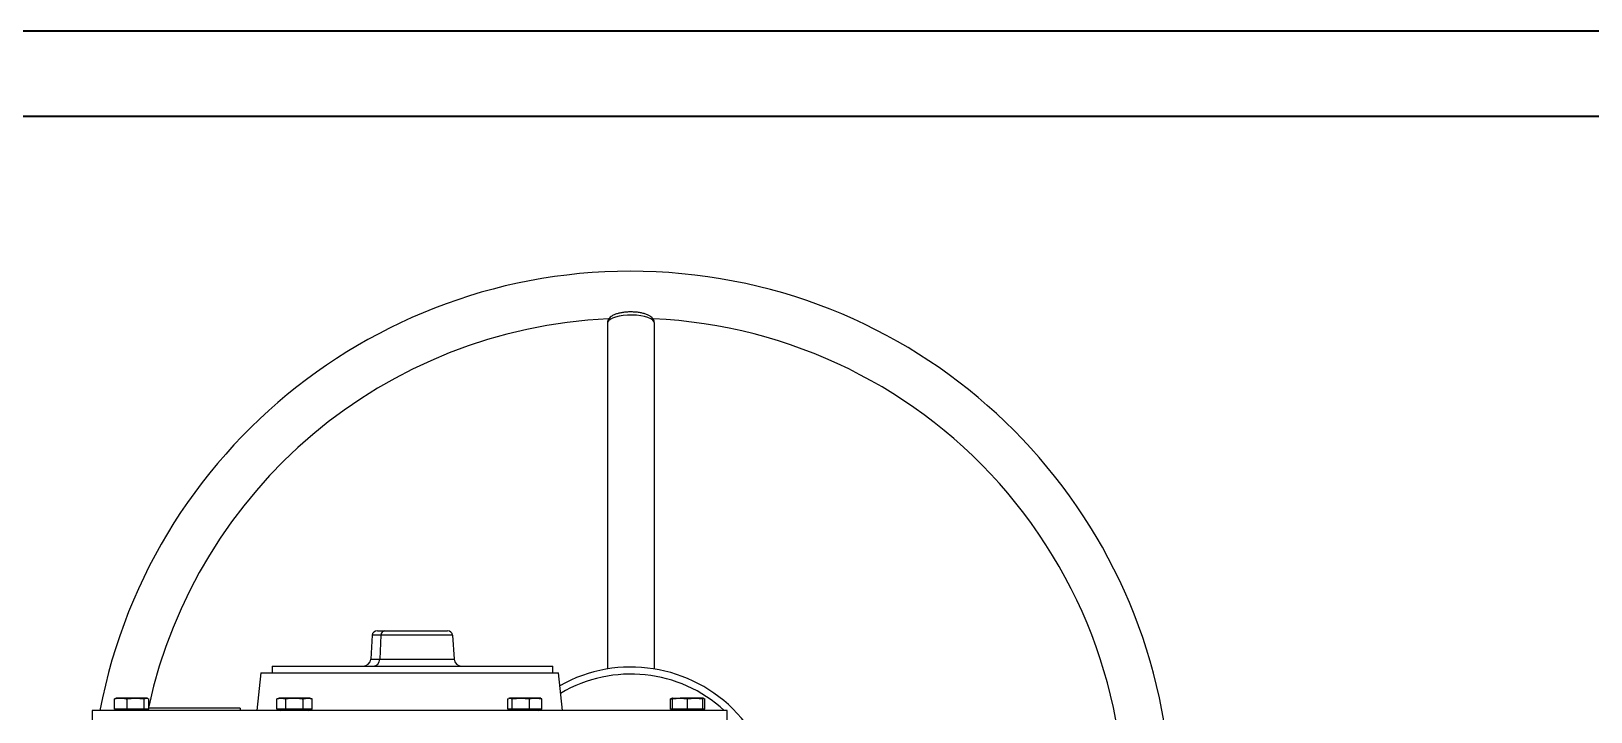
# Model space of a CAD drawing. Header units: millimetres. Extents: x 2055 to 5101, y 917 to 3070.
# Drawn here: x 4026 to 4689, y 2781 to 3070 of the extents above; entities that cross this region are included whole.
import ezdxf

# ---------------------------------------------------------------- set-up
doc = ezdxf.new("R2010")
doc.units = ezdxf.units.MM
doc.layers.add('AM_BOR', color=7, linetype='Continuous', lineweight=50)
doc.layers.add('粗实线', color=7, linetype='Continuous', lineweight=40)

# ---------------------------------------------------------------- blocks, each defined once
blk = doc.blocks.new('rA3')
at = {"layer": '粗实线'}
for p, q in [((753.384, 421.26), (333.384, 421.26)), ((748.384, 416.26), (358.384, 416.26))]:
    blk.add_line(p, q, dxfattribs=at)

msp = doc.modelspace()

# ---------------------------------------------------------------- linework, layer by layer
at = {"color": 7, "linetype": 'Continuous', "lineweight": 25}
for p, q in [((4270.813, 2946.081), (4270.813, 2799.01)), ((4290.813, 2799.01), (4290.813, 2946.081)), ((4170.745, 2813.375), (4170.147, 2803.114)), ((4174.438, 2813.375), (4170.745, 2813.375)), ((4172.968, 2815.271), (4176.181, 2815.271)), ((4174.438, 2813.375), (4173.969, 2803.114)), ((4204.969, 2813.375), (4174.438, 2813.375)), ((4176.181, 2815.271), (4202.746, 2815.271)), ((4204.969, 2813.375), (4205.567, 2803.114)), ((4128.18, 2800.271), (4128.18, 2797.353)), ((4128.18, 2800.271), (4195.024, 2800.271)), ((4170.147, 2803.114), (4173.969, 2803.114)), ((4173.969, 2803.114), (4205.567, 2803.114)), ((4195.024, 2800.271), (4247.534, 2800.271)), ((4247.534, 2797.353), (4247.534, 2800.271)), ((4123.369, 2797.353), (4121.687, 2781.353)), ((4123.369, 2797.353), (4250.006, 2797.353)), ((4251.687, 2781.353), (4250.006, 2797.353)), ((4061.702, 2786.483), (4061.181, 2786.287)), ((4061.931, 2786.653), (4061.674, 2786.559)), ((4063.835, 2786.653), (4061.931, 2786.653)), ((4070.113, 2786.653), (4063.835, 2786.653)), ((4066.488, 2786.287), (4070.113, 2786.653)), ((4070.113, 2786.653), (4073.738, 2786.287)), ((4074.709, 2786.653), (4070.113, 2786.653)), ((4073.738, 2786.287), (4074.709, 2786.653)), ((4074.709, 2786.653), (4075.681, 2786.287)), ((4074.931, 2786.653), (4074.709, 2786.653)), ((4075.188, 2786.559), (4074.931, 2786.653)), ((4131.204, 2786.653), (4130.198, 2786.287)), ((4130.198, 2786.287), (4132.075, 2786.653)), ((4132.075, 2786.653), (4131.204, 2786.653)), ((4132.075, 2786.653), (4133.951, 2786.287)), ((4137.704, 2786.653), (4132.075, 2786.653)), ((4143.333, 2786.653), (4137.704, 2786.653)), ((4141.457, 2786.287), (4143.333, 2786.653)), ((4143.333, 2786.653), (4145.21, 2786.287)), ((4144.204, 2786.653), (4143.333, 2786.653)), ((4145.21, 2786.287), (4144.204, 2786.653)), ((4228.421, 2786.287), (4229.392, 2786.653)), ((4229.171, 2786.653), (4228.914, 2786.559)), ((4229.171, 2786.653), (4229.392, 2786.653)), ((4229.392, 2786.653), (4230.364, 2786.287)), ((4233.989, 2786.653), (4229.392, 2786.653)), ((4230.364, 2786.287), (4233.989, 2786.653)), ((4233.989, 2786.653), (4237.614, 2786.287)), ((4240.267, 2786.653), (4233.989, 2786.653)), ((4242.171, 2786.653), (4240.267, 2786.653)), ((4242.428, 2786.559), (4242.171, 2786.653)), ((4242.921, 2786.287), (4242.4, 2786.483)), ((4298.215, 2786.483), (4297.694, 2786.287)), ((4298.444, 2786.653), (4298.187, 2786.559)), ((4298.444, 2786.287), (4301.694, 2786.653)), ((4298.444, 2786.653), (4301.694, 2786.653)), ((4301.694, 2786.653), (4304.944, 2786.287)), ((4308.194, 2786.653), (4301.694, 2786.653)), ((4304.944, 2786.287), (4308.194, 2786.653)), ((4308.194, 2786.653), (4311.444, 2786.287)), ((4311.444, 2786.653), (4308.194, 2786.653)), ((4311.701, 2786.559), (4311.444, 2786.653)), ((4311.444, 2786.569), (4312.194, 2786.287)), ((4051.687, 2781.353), (4051.687, 2771.483)), ((4321.687, 2781.353), (4051.687, 2781.353)), ((4061.181, 2781.953), (4061.181, 2786.287)), ((4066.488, 2781.953), (4061.181, 2781.953)), ((4062.096, 2781.953), (4062.696, 2781.353)), ((4066.488, 2781.953), (4066.488, 2786.287)), ((4073.738, 2781.953), (4066.488, 2781.953)), ((4073.738, 2781.953), (4073.738, 2786.287)), ((4075.681, 2781.953), (4073.738, 2781.953)), ((4074.166, 2781.353), (4074.766, 2781.953)), ((4074.635, 2781.822), (4074.635, 2781.353)), ((4075.681, 2781.953), (4075.681, 2786.287)), ((4114.635, 2782.353), (4075.681, 2782.353)), ((4114.635, 2782.353), (4114.635, 2781.353)), ((4130.198, 2781.953), (4130.198, 2786.287)), ((4133.951, 2781.953), (4130.198, 2781.953)), ((4131.369, 2781.953), (4131.969, 2781.353)), ((4133.951, 2781.953), (4133.951, 2786.287)), ((4141.457, 2781.953), (4133.951, 2781.953)), ((4141.457, 2781.953), (4141.457, 2786.287)), ((4145.21, 2781.953), (4141.457, 2781.953)), ((4143.439, 2781.353), (4144.039, 2781.953)), ((4145.21, 2781.953), (4145.21, 2786.287)), ((4228.421, 2781.953), (4228.421, 2786.287)), ((4230.364, 2781.953), (4228.421, 2781.953)), ((4229.336, 2781.953), (4229.936, 2781.353)), ((4230.364, 2781.953), (4230.364, 2786.287)), ((4237.614, 2781.953), (4230.364, 2781.953)), ((4237.614, 2781.953), (4237.614, 2786.287)), ((4242.921, 2781.953), (4237.614, 2781.953)), ((4241.406, 2781.353), (4242.006, 2781.953)), ((4242.921, 2781.953), (4242.921, 2786.287)), ((4297.694, 2781.953), (4297.694, 2786.287)), ((4298.444, 2781.953), (4297.694, 2781.953)), ((4298.444, 2781.953), (4298.444, 2786.287)), ((4304.944, 2781.953), (4298.444, 2781.953)), ((4298.609, 2781.953), (4299.209, 2781.353)), ((4304.944, 2781.953), (4304.944, 2786.287)), ((4311.444, 2781.953), (4304.944, 2781.953)), ((4310.679, 2781.353), (4311.279, 2781.953)), ((4311.444, 2781.953), (4311.444, 2786.287)), ((4312.194, 2781.953), (4311.444, 2781.953)), ((4312.194, 2781.953), (4312.194, 2786.287)), ((4321.687, 2771.483), (4321.687, 2781.353))]:
    msp.add_line(p, q, dxfattribs=at)
at = {"color": 7, "linetype": 'Continuous', "lineweight": 25, "flags": 128}
msp.add_lwpolyline([(4290.813, 2946.081), (4290.632, 2946.728), (4290.096, 2947.352), (4289.225, 2947.93), (4288.05, 2948.441), (4286.613, 2948.867), (4284.967, 2949.192), (4283.17, 2949.405), (4281.289, 2949.497), (4279.39, 2949.466), (4277.542, 2949.313), (4275.813, 2949.043), (4274.264, 2948.666), (4272.952, 2948.195), (4271.924, 2947.648), (4271.218, 2947.044), (4270.858, 2946.406), (4270.813, 2946.081)], dxfattribs=at)
at = {"color": 7, "linetype": 'Continuous', "lineweight": 25}
for radius, start, end in [(230, 0, 169.163287), (210, 92.584952, 167.639313), (210, 353.048617, 87.413734), (61.716, 326.452955, 119.334746), (58.716, 47.431883, 120.60378)]:
    msp.add_arc((4280.813, 2738.11), radius, start, end, dxfattribs=at)
for centre, major_axis, ratio, start_param, end_param in [((4172.968, 2813.271), (2.226, 0), 0.8985911, 1.5707963, 3.0892328), ((4176.181, 2813.271), (0, 2), 0.8726727, 0, 1.5184364), ((4202.746, 2813.271), (2.226, 0), 0.8985911, 0.0523599, 1.5707963), ((4166.813, 2803.271), (3.339, 0), 0.8985911, 4.712389, 6.2308254), ((4171.355, 2803.271), (0, 3), 0.8726727, 3.1415927, 4.6600291), ((4208.901, 2803.271), (3.339, 0), 0.8985911, 3.1939525, 4.712389)]:
    msp.add_ellipse(centre, major_axis=major_axis, ratio=ratio, start_param=start_param, end_param=end_param, dxfattribs=at)
for points, knots in [([(4290.813, 2946.081), (4290.786, 2946.376), (4290.732, 2946.98), (4290.322, 2947.795), (4289.723, 2948.499), (4288.906, 2949.119), (4287.823, 2949.674), (4286.46, 2950.142), (4284.894, 2950.494), (4283.228, 2950.721), (4281.508, 2950.827), (4279.776, 2950.815), (4278.079, 2950.687), (4276.46, 2950.443), (4274.958, 2950.081), (4273.593, 2949.587), (4272.493, 2948.982), (4271.658, 2948.265), (4271.117, 2947.47), (4270.821, 2946.718), (4270.847, 2946.251), (4270.856, 2946.093)], [0, 0, 0, 0, 0.0400849, 0.0821636, 0.1255849, 0.174621, 0.2325462, 0.296171, 0.3578939, 0.4178327, 0.476832, 0.5354746, 0.5941854, 0.653277, 0.7133004, 0.7751382, 0.8403339, 0.8918637, 0.9365443, 0.9786363, 1, 1, 1, 1]), ([(4061.181, 2786.287), (4061.205, 2786.293), (4062.079, 2786.517), (4062.969, 2786.586), (4063.835, 2786.653)], [0, 0, 0, 0, 0.0269953, 1, 1, 1, 1]), ([(4063.835, 2786.653), (4064.5, 2786.612), (4065.39, 2786.559), (4066.267, 2786.342), (4066.488, 2786.287)], [0, 0, 0, 0, 0.7469333, 1, 1, 1, 1]), ([(4133.951, 2786.287), (4133.985, 2786.293), (4135.221, 2786.517), (4136.48, 2786.586), (4137.704, 2786.653)], [0, 0, 0, 0, 0.0269953, 1, 1, 1, 1]), ([(4137.704, 2786.653), (4138.644, 2786.612), (4139.903, 2786.559), (4141.143, 2786.342), (4141.457, 2786.287)], [0, 0, 0, 0, 0.7469333, 1, 1, 1, 1]), ([(4237.614, 2786.287), (4237.637, 2786.293), (4238.512, 2786.517), (4239.401, 2786.586), (4240.267, 2786.653)], [0, 0, 0, 0, 0.0269953, 1, 1, 1, 1]), ([(4240.267, 2786.653), (4240.932, 2786.612), (4241.822, 2786.559), (4242.699, 2786.342), (4242.921, 2786.287)], [0, 0, 0, 0, 0.7469333, 1, 1, 1, 1]), ([(4297.694, 2786.287), (4297.915, 2786.35), (4298.164, 2786.422), (4298.416, 2786.447), (4298.444, 2786.45)], [0, 0, 0, 0, 0.8897008, 1, 1, 1, 1]), ([(4298.444, 2786.653), (4298.444, 2786.586), (4298.444, 2786.517), (4298.444, 2786.293), (4298.444, 2786.287)], [0, 0, 0, 0, 0.97300478, 1, 1, 1, 1]), ([(4311.444, 2786.287), (4311.444, 2786.293), (4311.444, 2786.517), (4311.444, 2786.586), (4311.444, 2786.653)], [0, 0, 0, 0, 0.0269953, 1, 1, 1, 1])]:
    msp.add_open_spline(points, degree=3, knots=knots, dxfattribs=at)

# ---------------------------------------------------------------- block references
at = {"layer": 'AM_BOR', "xscale": 7.2509765625, "yscale": 7.2509765625, "zscale": 7.2509765625}
msp.add_blockref('rA3', (-362.211, 15.638), dxfattribs=at)

doc.saveas('drawing.dxf')
